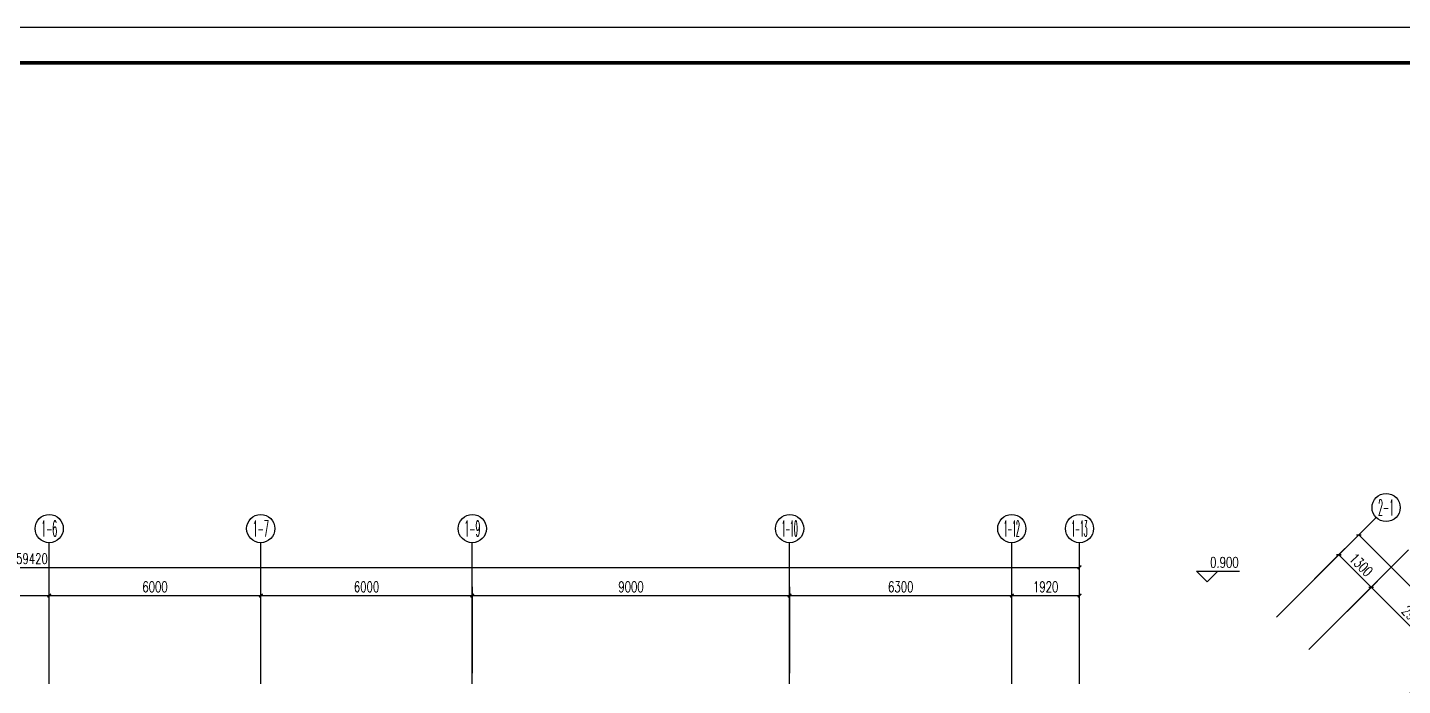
# Model space of a CAD drawing. Extents: x 815029915 to 815825525, y 579155098 to 579748855.
# Drawn here: x 815462375 to 815501371, y 579595550 to 579614209 of the extents above; entities that cross this region are included whole.
import ezdxf
from ezdxf.enums import TextEntityAlignment as Align

# ---------------------------------------------------------------- set-up
doc = ezdxf.new("R2010")
doc.units = 0
doc.header["$LTSCALE"] = 100
doc.header["$MEASUREMENT"] = 0
for name, color, linetype in [('AXIS', 3, 'Continuous'), ('AXIS_TEXT', 7, 'Continuous'), ('DIM_ELEV', 3, 'Continuous'), ('ZG-图框层', 4, 'Continuous'), ('zm', 1, 'Continuous')]:
    doc.layers.add(name, color=color, linetype=linetype)
doc.styles.add('_TCH_AXIS', font='COMPLEX', dxfattribs={"bigfont": 'GBCBIG'})
doc.styles.add('_TCH_DIM', font='SIMPLEX', dxfattribs={"bigfont": 'GBCBIG'})
doc.styles.add('_TCH_DIM_T3', font='SIMPLEX', dxfattribs={"width": 0.705882, "bigfont": 'GBCBIG'})
doc.styles.add('COMPLEX', font='COMPLEX')
doc.dimstyles.new('_TCH_ARCH-100', dxfattribs={"dimscale": 100, "dimtxt": 2.975, "dimasz": 1, "dimexe": 2.5, "dimexo": 3, "dimgap": 1, "dimtad": 1, "dimdec": 0, "dimzin": 0, "dimdsep": 46, "dimtxsty": '_TCH_DIM_T3', "dimblk": 'ARCHTICK', "dimcen": 0.09, "dimclrt": 7, "dimazin": 2, "dimtfac": 1, "dimtdec": 0, "dimtix": 1, "dimtmove": 2, "dimatfit": 3, "dimfxl": 0, "dimtolj": 1, "dimtzin": 0, "dimarcsym": 0})

# ---------------------------------------------------------------- blocks, each defined once
blk = doc.blocks.new('_AXISO')
blk.add_circle((0, 0), 0.5)
at = {"layer": 'AXIS_TEXT', "style": 'COMPLEX', "width": 1.041667}
blk.add_attdef('A', text='', height=0.56, dxfattribs=at).set_placement((-0.25, -0.28), (0.25, -0.28), align=Align.FIT)
blk = doc.blocks.new('_ArchTick')
at = {"color": 0, "linetype": 'ByBlock', "const_width": 0.4}
blk.add_lwpolyline([(-0.5, -0.5), (0.5, 0.5)], dxfattribs=at)
blk = doc.blocks.new('*D413')
at = {"layer": 'AXIS', "color": 0, "lineweight": -2, "transparency": 16777216}
for p, q in [((815498008, 579597698), (815500306, 579599996)), ((815500129, 579599819), (815537606, 579562343)), ((815535485, 579560221), (815537783, 579562519))]:
    blk.add_line(p, q, dxfattribs=at)
at = {"layer": 'Defpoints', "color": 0, "transparency": 16777216}
for p in [(815497796, 579597486), (815537606, 579562343), (815535272, 579560009)]:
    blk.add_point(p, dxfattribs=at)
at = {"layer": 'AXIS', "color": 0, "lineweight": -2, "transparency": 16777216, "xscale": 100, "yscale": 100, "zscale": 100}
for p, rotation in [((815500129, 579599819), 135.0000000001822), ((815537606, 579562343), 315.0000000001822)]:
    blk.add_blockref('_ArchTick', p, dxfattribs=dict(at, rotation=rotation))
at = {"layer": 'AXIS', "color": 7, "transparency": 16777216, "insert": (815519044, 579581257), "char_height": 297.5, "attachment_point": 5, "rotation": 315, "style": '_TCH_DIM_T3'}
blk.add_mtext('\\A1;53000', dxfattribs=at)
blk = doc.blocks.new('*D414')
at = {"layer": 'AXIS', "color": 0, "lineweight": -2, "transparency": 16777216}
for p, q in [((815498008, 579597698), (815499740, 579599430)), ((815499564, 579599254), (815500483, 579598334)), ((815498927, 579596779), (815500660, 579598511))]:
    blk.add_line(p, q, dxfattribs=at)
at = {"layer": 'Defpoints', "color": 0, "transparency": 16777216}
for p in [(815500483, 579598334), (815497796, 579597486), (815498715, 579596566)]:
    blk.add_point(p, dxfattribs=at)
at = {"layer": 'AXIS', "color": 0, "lineweight": -2, "transparency": 16777216, "xscale": 100, "yscale": 100, "zscale": 100}
for p, rotation in [((815499564, 579599254), 135), ((815500483, 579598334), 315)]:
    blk.add_blockref('_ArchTick', p, dxfattribs=dict(at, rotation=rotation))
at = {"layer": 'AXIS', "color": 7, "transparency": 16777216, "insert": (815500199, 579598970), "char_height": 297.5, "attachment_point": 5, "rotation": 315, "style": '_TCH_DIM_T3'}
blk.add_mtext('\\A1;1300', dxfattribs=at)
blk = doc.blocks.new('*D415')
at = {"layer": 'AXIS', "color": 0, "lineweight": -2, "transparency": 16777216}
for p, q in [((815498927, 579596779), (815500660, 579598511)), ((815500483, 579598334), (815502533, 579596284)), ((815500978, 579594728), (815502710, 579596460))]:
    blk.add_line(p, q, dxfattribs=at)
at = {"layer": 'Defpoints', "color": 0, "transparency": 16777216}
for p in [(815498715, 579596566), (815502533, 579596284), (815500766, 579594516)]:
    blk.add_point(p, dxfattribs=at)
at = {"layer": 'AXIS', "color": 0, "lineweight": -2, "transparency": 16777216, "xscale": 100, "yscale": 100, "zscale": 100}
for p, rotation in [((815500483, 579598334), 135), ((815502533, 579596284), 315)]:
    blk.add_blockref('_ArchTick', p, dxfattribs=dict(at, rotation=rotation))
at = {"layer": 'AXIS', "color": 7, "transparency": 16777216, "insert": (815501684, 579597485), "char_height": 297.5, "attachment_point": 5, "rotation": 315, "style": '_TCH_DIM_T3'}
blk.add_mtext('\\A1;2900', dxfattribs=at)
blk = doc.blocks.new('*D416')
at = {"layer": 'AXIS', "color": 0, "lineweight": -2, "transparency": 16777216}
for p, q in [((815500978, 579594728), (815502710, 579596460)), ((815502533, 579596284), (815503806, 579595011)), ((815502251, 579593455), (815503983, 579595188))]:
    blk.add_line(p, q, dxfattribs=at)
at = {"layer": 'Defpoints', "color": 0, "transparency": 16777216}
for p in [(815503806, 579595011), (815500766, 579594516), (815502038, 579593243)]:
    blk.add_point(p, dxfattribs=at)
at = {"layer": 'AXIS', "color": 0, "lineweight": -2, "transparency": 16777216, "xscale": 100, "yscale": 100, "zscale": 100}
for p, rotation in [((815502533, 579596284), 135), ((815503806, 579595011), 315)]:
    blk.add_blockref('_ArchTick', p, dxfattribs=dict(at, rotation=rotation))
at = {"layer": 'AXIS', "color": 7, "transparency": 16777216, "insert": (815503346, 579595823), "char_height": 297.5, "attachment_point": 5, "rotation": 315, "style": '_TCH_DIM_T3'}
blk.add_mtext('\\A1;1800', dxfattribs=at)
blk = doc.blocks.new('*D448')
at = {"layer": 'AXIS', "color": 0, "lineweight": -2, "transparency": 16777216}
for p, q in [((815432791, 579595900), (815432791, 579599150)), ((815492211, 579595900), (815492211, 579599150)), ((815432791, 579598900), (815492211, 579598900))]:
    blk.add_line(p, q, dxfattribs=at)
at = {"layer": 'Defpoints', "color": 0, "transparency": 16777216}
for p in [(815492211, 579598900), (815432791, 579595600), (815492211, 579595600)]:
    blk.add_point(p, dxfattribs=at)
at = {"layer": 'AXIS', "color": 0, "lineweight": -2, "transparency": 16777216, "xscale": 100, "yscale": 100, "zscale": 100, "rotation": 180}
blk.add_blockref('_ArchTick', (815432791, 579598900), dxfattribs=at)
at = {"layer": 'AXIS', "color": 0, "lineweight": -2, "transparency": 16777216, "xscale": 100, "yscale": 100, "zscale": 100}
blk.add_blockref('_ArchTick', (815492211, 579598900), dxfattribs=at)
at = {"layer": 'AXIS', "color": 7, "transparency": 16777216, "insert": (815462501, 579599148), "char_height": 297.5, "attachment_point": 5, "style": '_TCH_DIM_T3'}
blk.add_mtext('\\A1;59420', dxfattribs=at)
blk = doc.blocks.new('*D454')
at = {"layer": 'AXIS', "color": 0, "lineweight": -2, "transparency": 16777216}
for p, q in [((815456991, 579595900), (815456991, 579598350)), ((815462991, 579595900), (815462991, 579598350)), ((815456991, 579598100), (815462991, 579598100))]:
    blk.add_line(p, q, dxfattribs=at)
at = {"layer": 'Defpoints', "color": 0, "transparency": 16777216}
for p in [(815462991, 579598100), (815456991, 579595600), (815462991, 579595600)]:
    blk.add_point(p, dxfattribs=at)
at = {"layer": 'AXIS', "color": 0, "lineweight": -2, "transparency": 16777216, "xscale": 100, "yscale": 100, "zscale": 100, "rotation": 180}
blk.add_blockref('_ArchTick', (815456991, 579598100), dxfattribs=at)
at = {"layer": 'AXIS', "color": 0, "lineweight": -2, "transparency": 16777216, "xscale": 100, "yscale": 100, "zscale": 100}
blk.add_blockref('_ArchTick', (815462991, 579598100), dxfattribs=at)
at = {"layer": 'AXIS', "color": 7, "transparency": 16777216, "insert": (815459991, 579598348), "char_height": 297.5, "attachment_point": 5, "style": '_TCH_DIM_T3'}
blk.add_mtext('\\A1;6000', dxfattribs=at)
blk = doc.blocks.new('*D455')
at = {"layer": 'AXIS', "color": 0, "lineweight": -2, "transparency": 16777216}
for p, q in [((815462991, 579595900), (815462991, 579598350)), ((815468991, 579595900), (815468991, 579598350)), ((815462991, 579598100), (815468991, 579598100))]:
    blk.add_line(p, q, dxfattribs=at)
at = {"layer": 'Defpoints', "color": 0, "transparency": 16777216}
for p in [(815468991, 579598100), (815462991, 579595600), (815468991, 579595600)]:
    blk.add_point(p, dxfattribs=at)
at = {"layer": 'AXIS', "color": 0, "lineweight": -2, "transparency": 16777216, "xscale": 100, "yscale": 100, "zscale": 100, "rotation": 180}
blk.add_blockref('_ArchTick', (815462991, 579598100), dxfattribs=at)
at = {"layer": 'AXIS', "color": 0, "lineweight": -2, "transparency": 16777216, "xscale": 100, "yscale": 100, "zscale": 100}
blk.add_blockref('_ArchTick', (815468991, 579598100), dxfattribs=at)
at = {"layer": 'AXIS', "color": 7, "transparency": 16777216, "insert": (815465991, 579598348), "char_height": 297.5, "attachment_point": 5, "style": '_TCH_DIM_T3'}
blk.add_mtext('\\A1;6000', dxfattribs=at)
blk = doc.blocks.new('*D456')
at = {"layer": 'AXIS', "color": 0, "lineweight": -2, "transparency": 16777216}
for p, q in [((815468991, 579595900), (815468991, 579598350)), ((815474991, 579595900), (815474991, 579598350)), ((815468991, 579598100), (815474991, 579598100))]:
    blk.add_line(p, q, dxfattribs=at)
at = {"layer": 'Defpoints', "color": 0, "transparency": 16777216}
for p in [(815474991, 579598100), (815468991, 579595600), (815474991, 579595600)]:
    blk.add_point(p, dxfattribs=at)
at = {"layer": 'AXIS', "color": 0, "lineweight": -2, "transparency": 16777216, "xscale": 100, "yscale": 100, "zscale": 100, "rotation": 180}
blk.add_blockref('_ArchTick', (815468991, 579598100), dxfattribs=at)
at = {"layer": 'AXIS', "color": 0, "lineweight": -2, "transparency": 16777216, "xscale": 100, "yscale": 100, "zscale": 100}
blk.add_blockref('_ArchTick', (815474991, 579598100), dxfattribs=at)
at = {"layer": 'AXIS', "color": 7, "transparency": 16777216, "insert": (815471991, 579598348), "char_height": 297.5, "attachment_point": 5, "style": '_TCH_DIM_T3'}
blk.add_mtext('\\A1;6000', dxfattribs=at)
blk = doc.blocks.new('*D457')
at = {"layer": 'AXIS', "color": 0, "lineweight": -2, "transparency": 16777216}
for p, q in [((815474991, 579595900), (815474991, 579598350)), ((815483991, 579595900), (815483991, 579598350)), ((815474991, 579598100), (815483991, 579598100))]:
    blk.add_line(p, q, dxfattribs=at)
at = {"layer": 'Defpoints', "color": 0, "transparency": 16777216}
for p in [(815483991, 579598100), (815474991, 579595600), (815483991, 579595600)]:
    blk.add_point(p, dxfattribs=at)
at = {"layer": 'AXIS', "color": 0, "lineweight": -2, "transparency": 16777216, "xscale": 100, "yscale": 100, "zscale": 100, "rotation": 180}
blk.add_blockref('_ArchTick', (815474991, 579598100), dxfattribs=at)
at = {"layer": 'AXIS', "color": 0, "lineweight": -2, "transparency": 16777216, "xscale": 100, "yscale": 100, "zscale": 100}
blk.add_blockref('_ArchTick', (815483991, 579598100), dxfattribs=at)
at = {"layer": 'AXIS', "color": 7, "transparency": 16777216, "insert": (815479491, 579598348), "char_height": 297.5, "attachment_point": 5, "style": '_TCH_DIM_T3'}
blk.add_mtext('\\A1;9000', dxfattribs=at)
blk = doc.blocks.new('*D458')
at = {"layer": 'AXIS', "color": 0, "lineweight": -2, "transparency": 16777216}
for p, q in [((815483991, 579595900), (815483991, 579598350)), ((815490291, 579595900), (815490291, 579598350)), ((815483991, 579598100), (815490291, 579598100))]:
    blk.add_line(p, q, dxfattribs=at)
at = {"layer": 'Defpoints', "color": 0, "transparency": 16777216}
for p in [(815490291, 579598100), (815483991, 579595600), (815490291, 579595600)]:
    blk.add_point(p, dxfattribs=at)
at = {"layer": 'AXIS', "color": 0, "lineweight": -2, "transparency": 16777216, "xscale": 100, "yscale": 100, "zscale": 100, "rotation": 180}
blk.add_blockref('_ArchTick', (815483991, 579598100), dxfattribs=at)
at = {"layer": 'AXIS', "color": 0, "lineweight": -2, "transparency": 16777216, "xscale": 100, "yscale": 100, "zscale": 100}
blk.add_blockref('_ArchTick', (815490291, 579598100), dxfattribs=at)
at = {"layer": 'AXIS', "color": 7, "transparency": 16777216, "insert": (815487141, 579598348), "char_height": 297.5, "attachment_point": 5, "style": '_TCH_DIM_T3'}
blk.add_mtext('\\A1;6300', dxfattribs=at)
blk = doc.blocks.new('*D459')
at = {"layer": 'AXIS', "color": 0, "lineweight": -2, "transparency": 16777216}
for p, q in [((815490291, 579595900), (815490291, 579598350)), ((815492211, 579595900), (815492211, 579598350)), ((815490291, 579598100), (815492211, 579598100))]:
    blk.add_line(p, q, dxfattribs=at)
at = {"layer": 'Defpoints', "color": 0, "transparency": 16777216}
for p in [(815492211, 579598100), (815490291, 579595600), (815492211, 579595600)]:
    blk.add_point(p, dxfattribs=at)
at = {"layer": 'AXIS', "color": 0, "lineweight": -2, "transparency": 16777216, "xscale": 100, "yscale": 100, "zscale": 100, "rotation": 180}
blk.add_blockref('_ArchTick', (815490291, 579598100), dxfattribs=at)
at = {"layer": 'AXIS', "color": 0, "lineweight": -2, "transparency": 16777216, "xscale": 100, "yscale": 100, "zscale": 100}
blk.add_blockref('_ArchTick', (815492211, 579598100), dxfattribs=at)
at = {"layer": 'AXIS', "color": 7, "transparency": 16777216, "insert": (815491251, 579598348), "char_height": 297.5, "attachment_point": 5, "style": '_TCH_DIM_T3'}
blk.add_mtext('\\A1;1920', dxfattribs=at)
blk = doc.blocks.new('ll')
at = {"layer": 'ZG-图框层'}
blk.add_lwpolyline([(815136770, 579524220), (815255670, 579524220), (815255670, 579608320), (815136770, 579608320)], close=True, dxfattribs=at)

msp = doc.modelspace()

# ---------------------------------------------------------------- linework, layer by layer
at = {"layer": 'AXIS'}
for p, q in [((815497795.8, 579597485.7), (815500624.3, 579600314.2)), ((815462990.6, 579595599.6), (815462990.6, 579599599.6)), ((815468990.6, 579595599.6), (815468990.6, 579599599.6)), ((815474990.6, 579595599.6), (815474990.6, 579599599.6)), ((815483990.6, 579595599.6), (815483990.6, 579599599.6)), ((815490290.6, 579595599.6), (815490290.6, 579599599.6)), ((815492210.6, 579595599.6), (815492210.6, 579599599.6)), ((815498715.1, 579596566.5), (815501543.5, 579599394.9))]:
    msp.add_line(p, q, dxfattribs=at)
at = {"layer": 'DIM_ELEV'}
for p, q in [((815495832.9, 579598488), (815495532.9, 579598788)), ((815495532.9, 579598788), (815496744.1, 579598788)), ((815495832.9, 579598488), (815496132.9, 579598788))]:
    msp.add_line(p, q, dxfattribs=at)
at = {"layer": 'ZG-图框层'}
msp.add_lwpolyline([(815422962.6, 579530109.4), (815541862.6, 579530109.4), (815541862.6, 579614209.4), (815422962.6, 579614209.4)], close=True, dxfattribs=at)
at = {"layer": 'ZG-图框层', "const_width": 100}
msp.add_lwpolyline([(815425462.6, 579531109.4), (815540862.6, 579531109.4), (815540862.6, 579613209.4), (815425462.6, 579613209.4)], close=True, dxfattribs=at)

# ---------------------------------------------------------------- block references
at = {"layer": 'AXIS'}
ref = msp.add_blockref('_AXISO', (815500907.1, 579600597), dxfattribs=dict(at, xscale=800, yscale=800, zscale=800))
ref.add_attrib('A', '2-1', dxfattribs={"color": 7, "height": 452.55, "style": '_TCH_AXIS', "width": 0.381818}).set_placement((815500680.8, 579600370.7), (815501133.4, 579600370.7), align=Align.FIT)
ref = msp.add_blockref('_AXISO', (815462990.6, 579599999.6), dxfattribs=dict(at, xscale=800, yscale=800, zscale=800))
ref.add_attrib('A', '1-6', dxfattribs={"color": 7, "height": 452.55, "style": '_TCH_AXIS', "width": 0.381818}).set_placement((815462764.3, 579599773.3), (815463216.9, 579599773.3), align=Align.FIT)
ref = msp.add_blockref('_AXISO', (815468990.6, 579599999.6), dxfattribs=dict(at, xscale=800, yscale=800, zscale=800))
ref.add_attrib('A', '1-7', dxfattribs={"color": 7, "height": 452.55, "style": '_TCH_AXIS', "width": 0.381818}).set_placement((815468764.3, 579599773.3), (815469216.9, 579599773.3), align=Align.FIT)
ref = msp.add_blockref('_AXISO', (815474990.6, 579599999.6), dxfattribs=dict(at, xscale=800, yscale=800, zscale=800))
ref.add_attrib('A', '1-9', dxfattribs={"color": 7, "height": 452.55, "style": '_TCH_AXIS', "width": 0.381818}).set_placement((815474764.3, 579599773.3), (815475216.9, 579599773.3), align=Align.FIT)
ref = msp.add_blockref('_AXISO', (815483990.6, 579599999.6), dxfattribs=dict(at, xscale=800, yscale=800, zscale=800))
ref.add_attrib('A', '1-10', dxfattribs={"color": 7, "height": 452.55, "style": '_TCH_AXIS', "width": 0.3}).set_placement((815483764.3, 579599773.3), (815484216.9, 579599773.3), align=Align.FIT)
ref = msp.add_blockref('_AXISO', (815490290.6, 579599999.6), dxfattribs=dict(at, xscale=800, yscale=800, zscale=800))
ref.add_attrib('A', '1-12', dxfattribs={"color": 7, "height": 452.55, "style": '_TCH_AXIS', "width": 0.3}).set_placement((815490064.3, 579599773.3), (815490516.9, 579599773.3), align=Align.FIT)
ref = msp.add_blockref('_AXISO', (815492210.6, 579599999.6), dxfattribs=dict(at, xscale=800, yscale=800, zscale=800))
ref.add_attrib('A', '1-13', dxfattribs={"color": 7, "height": 452.55, "style": '_TCH_AXIS', "width": 0.3}).set_placement((815491984.3, 579599773.3), (815492436.9, 579599773.3), align=Align.FIT)
at = {"layer": 'zm', "color": 1}
msp.add_blockref('ll', (286192.5, 5889.5), dxfattribs=at)

# ---------------------------------------------------------------- texts
at = {"layer": 'DIM_ELEV', "color": 7, "style": '_TCH_DIM', "width": 0.705882}
msp.add_text('0.900', height=297.5, dxfattribs=at).set_placement((815495914.1, 579598893))

# ---------------------------------------------------------------- dimensions: what is measured, and where the dimension line sits
at = {"layer": 'AXIS'}
for p1, p2, distance, picture, middle in [((815497795.8, 579597485.7), (815535272.5, 579560009.1), 3300, '*D413', (815519043.5, 579581256.7)), ((815432790.6, 579595599.6), (815492210.6, 579595599.6), 3300, '*D448', (815462500.6, 579599148.3)), ((815497795.8, 579597485.7), (815498715.1, 579596566.5), 2500, '*D414', (815500199.1, 579598969.8)), ((815456990.6, 579595599.6), (815462990.6, 579595599.6), 2500, '*D454', (815459990.6, 579598348.3)), ((815462990.6, 579595599.6), (815468990.6, 579595599.6), 2500, '*D455', (815465990.6, 579598348.3)), ((815468990.6, 579595599.6), (815474990.6, 579595599.6), 2500, '*D456', (815471990.6, 579598348.3)), ((815474990.6, 579595599.6), (815483990.6, 579595599.6), 2500, '*D457', (815479490.6, 579598348.3)), ((815483990.6, 579595599.6), (815490290.6, 579595599.6), 2500, '*D458', (815487140.6, 579598348.3)), ((815490290.6, 579595599.6), (815492210.6, 579595599.6), 2500, '*D459', (815491250.6, 579598348.3)), ((815498715.1, 579596566.5), (815500765.7, 579594515.9), 2500, '*D415', (815501684, 579597484.8)), ((815500765.7, 579594515.9), (815502038.5, 579593243.1), 2500, '*D416', (815503345.7, 579595823.1))]:
    dim = msp.add_aligned_dim(p1=p1, p2=p2, distance=distance, dimstyle='_TCH_ARCH-100', dxfattribs=at)
    dim.commit()
    dim.dimension.update_dxf_attribs({"geometry": picture, "text_midpoint": middle})

doc.saveas('drawing.dxf')
